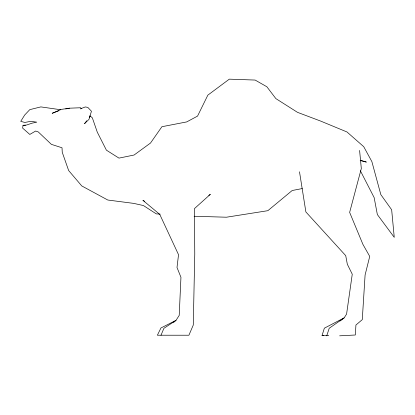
<?xml version="1.0" encoding="UTF-8"?>
<svg xmlns="http://www.w3.org/2000/svg" width="415" height="415" viewBox="0 0 415 415"><rect width="100%" height="100%" fill="white"/><g stroke="black" fill="none" stroke-linecap="round" stroke-linejoin="round"><path stroke-width="0.62" d="M60.616 109.731L40.841 106.899L29.771 109.643L24.667 115.048L20.75 121.356L24.859 122.461L30.767 121.325L36.759 122.155L32.111 123.151L26.586 125.034L23.033 125.278L22.633 128.111L29.797 134.434L35.649 131.036L38.247 131.913L51.387 144.363L62.017 147.766L62.25 152.305L68.646 170.539L81.755 185.925L107.781 200.025L133.729 203.386L143.434 205.555L156.294 213.875L160.138 214.135M86.735 120.755L84.53 123.691L88.96 119.385L91.445 111.256L87.83 107.402L85.283 106.94L80.245 108.901M326.73 335.844L329.22 328.244L344.154 317.864L346.582 314.093L352.257 274.201L347.324 264.225L345.721 255.64L305.881 211.951L299.5 171.789M160.999 335.221L163.909 328.327L176.007 320.359L179.213 315.405L180.95 277.293L177.003 267.488L178.533 254.701L159.759 214.389L142.895 200.315L144.581 201.265M89.303 117.331L90.039 116.35M173.6 322.413L176.007 320.359L160.947 327.964L157.373 335.221L188.913 335.221L193.271 325.059L194.765 254.099L194.459 208.605L210.364 194.308L208.787 195.408M340.067 320.977L344.154 317.864L324.343 328.187L322.045 335.559L328.737 335.683M58.831 110.753L52.171 113.305L61.202 109.41L69.487 108.191L80.526 107.755L81.511 108.595M65.684 108.943L69.487 108.191M302.281 188.555L292.181 190.511L267.836 210.69L226.429 217.216L194.121 216.257M339.641 335.823L355.344 334.998L355.925 325.033L362.279 319.638L365.096 274.979L369.729 256.397L362.923 244.394L349.643 212.381L361.315 168.511L359.592 150.443M23.033 125.278L25.507 125.418M360.189 160.527L366.372 162.089L361.024 160.398M89.889 115.749L92.353 117.85L97.286 132.157L106.411 150.168L118.97 158.115L134.081 155.028L150.505 143.045L161.912 126.71L186.709 121.917L197.556 116.091L207.842 95.149L229.319 79.156L255.126 80.064L266.866 86.756L275.851 98.594L297.498 112.341L320.442 120.998L346.976 131.965L363.727 146.677L371.871 161.601L380.825 194.604L391.661 209.772L394.25 237.344L377.354 214.56L374.148 197.587L360.345 170.721M323.28 335.522L322.045 335.559L323.321 335.528"/></g></svg>
